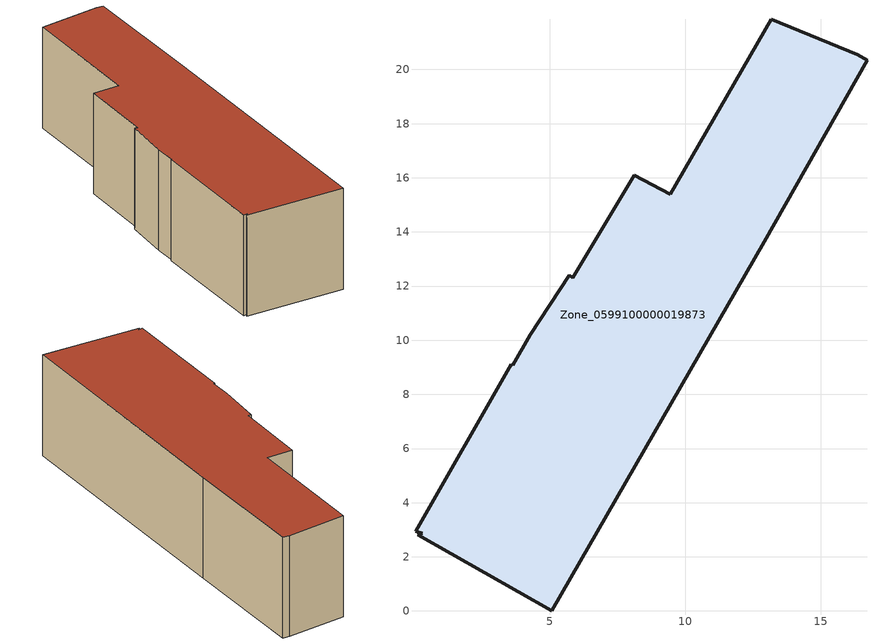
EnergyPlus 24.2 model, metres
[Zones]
Zone_0599100000019873
 floor ground (C_G): 3.64,9.08 4.28,10.21 5.72,12.39 5.86,12.3 8.12,16.09 9.44,15.4 13.18,21.86 16.38,20.54 16.72,20.34 12.93,13.64 5.07,0 0.12,2.82 0.28,2.88 0.04,2.95 3.57,9.11 z6.29
 wall outside (C_F): 12.93,13.64 16.72,20.34 16.38,20.54 13.18,21.86 9.44,15.4 8.12,16.09 5.86,12.3 5.72,12.39 4.28,10.21 3.64,9.08 3.57,9.11 0.04,2.95 0.28,2.88 0.12,2.82 5.07,0 12.93,13.64 z6.29:12
 roof outside (C_R): 5.86,12.3 5.72,12.39 4.28,10.21 3.64,9.08 3.57,9.11 0.04,2.95 0.28,2.88 0.12,2.82 5.07,0 12.93,13.64 16.72,20.34 16.38,20.54 13.18,21.86 9.44,15.4 8.12,16.09 z12
[BUILDING]
Pand.0599100000019873: North Axis=0; Terrain=City; Loads Convergence Tolerance Value=0.04; Temperature Convergence Tolerance Value=0.4; Solar Distribution=FullExterior; Maximum Number of Warmup Days=25; Minimum Number of Warmup Days=1
[Site:Location]
Rotterdam.The.Hague.AP_ZH_NLD Design_Conditions: Latitude=51.96; Longitude=4.45; Time Zone=1; Elevation=-4.5
[SITE:GROUNDTEMPERATURE:BUILDINGSURFACE]
18, 18, 18, 18, 18, 18, 18, 18, 18, 18, 18, 18
[MATERIAL] Thermal Absorptance=0.9; Solar Absorptance=0.7; Visible Absorptance=0.7
Name | Roughness | Thickness | Conductivity | Density | Specific Heat
G.TC.1946 | MediumSmooth | 0.15 | 1 | 540 | 1210
F.TC.1946 | Rough | 0.3 | 0.857143 | 1920 | 840
R.TC.1946 | MediumRough | 0.2 | 0.909091 | 1500 | 1000
[CONSTRUCTION]
C_G: G.TC.1946
C_F: F.TC.1946
C_R: R.TC.1946
[ZONE]
Zone_0599100000019873: Type=1; Multiplier=1; Ceiling Height=Autocalculate; Volume=Autocalculate; Floor Area=autocalculate; Part of Total Floor Area=Yes
[ZONEINFILTRATION:DESIGNFLOWRATE]
Infil_Zone_0599100000019873: Zone or ZoneList or Space or SpaceList=Zone_0599100000019873; Schedule=AlwaysOn; Design Flow Rate Calculation Method=Flow/Area; Flow Rate per Floor Area=0.003; Constant Term Coefficient=1; Temperature Term Coefficient=0; Velocity Term Coefficient=0; Velocity Squared Term Coefficient=0
[HVACTEMPLATE:ZONE:IDEALLOADSAIRSYSTEM]
Zone_0599100000019873: Maximum Heating Supply Air Temperature=50; Minimum Cooling Supply Air Temperature=13; Maximum Heating Supply Air Humidity Ratio=0.0156; Minimum Cooling Supply Air Humidity Ratio=0.0077; Heating Limit=NoLimit; Cooling Limit=NoLimit; Dehumidification Control Type=ConstantSensibleHeatRatio; Cooling Sensible Heat Ratio=0.7; Dehumidification Setpoint=60; Humidification Control Type=None; Humidification Setpoint=30; Outdoor Air Method=None; Outdoor Air Flow Rate per Person=0.00944; Outdoor Air Flow Rate per Zone Floor Area=0; Outdoor Air Flow Rate per Zone=0; Demand Controlled Ventilation Type=None; Outdoor Air Economizer Type=NoEconomizer; Heat Recovery Type=None; Sensible Heat Recovery Effectiveness=0.7; Latent Heat Recovery Effectiveness=0.65
[ZONECONTROL:THERMOSTAT]
ThermostatControl_Zone_0599100000019873: Zone or ZoneList=Zone_0599100000019873; Control Type Schedule=DualSetpointControlType; Control 1=Thermostat_Zone_0599100000019873; Temperature Difference Between Cutout And Setpoint=0
[THERMOSTATSETPOINT:DUALSETPOINT]
Thermostat_Zone_0599100000019873: Heating Setpoint Temperature Schedule=HeatingSetpoint_Zone_0599100000019873; Cooling Setpoint Temperature Schedule=CoolingSetpoint_Zone_0599100000019873
[SCHEDULE:COMPACT]
HeatingSetpoint_Zone_0599100000019873: Through: 12/31, For: AllDays, Until: 24:00, 21
CoolingSetpoint_Zone_0599100000019873: Through: 12/31, For: AllDays, Until: 24:00, 24
DualSetpointControlType: Through: 12/31, For: AllDays, Until: 24:00, 4
AlwaysOn: Through: 12/31, For: AllDays, Until: 24:00, 1
